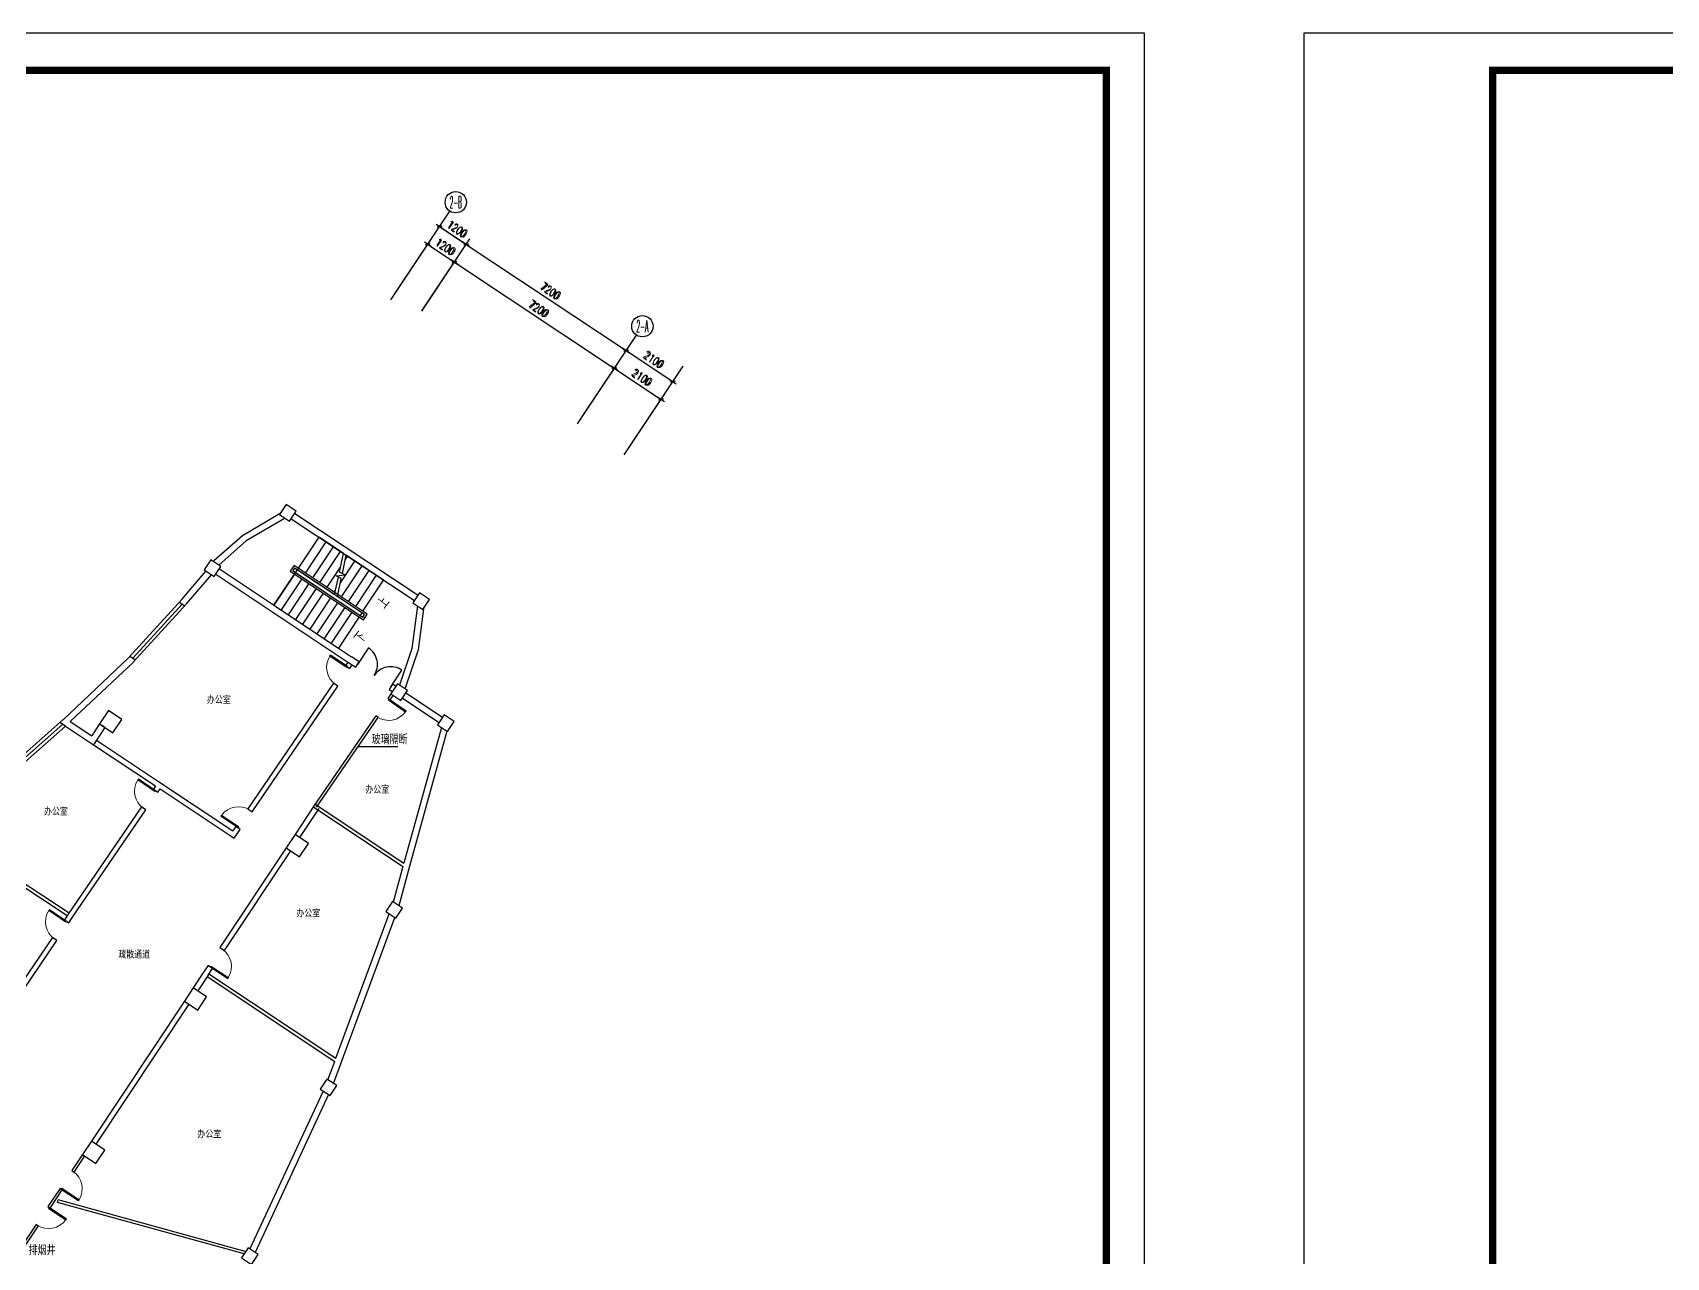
# Model space of a CAD drawing. Extents: x -149393 to 1177518, y -366685 to 296590.
# Drawn here: x 854306 to 915555, y 250683 to 296590 of the extents above; entities that cross this region are included whole.
import ezdxf
from ezdxf.enums import TextEntityAlignment as Align

# ---------------------------------------------------------------- set-up
doc = ezdxf.new("R2010")
doc.units = 0
doc.header["$LTSCALE"] = 1000
doc.header["$MEASUREMENT"] = 0
doc.layers.get('0').update_dxf_attribs({"linetype": 'CONTINUOUS'})
doc.layers.get('Defpoints').update_dxf_attribs({"linetype": 'CONTINUOUS'})
for name, color, linetype in [('AXIS', 3, 'CONTINUOUS'), ('COLUMN', 9, 'CONTINUOUS'), ('PUB_TITLE', 253, 'CONTINUOUS'), ('STAIR', 2, 'CONTINUOUS'), ('TEL_SYMB', 3, 'CONTINUOUS'), ('TEL_TEXT', 7, 'CONTINUOUS'), ('TH_TEXT', 7, 'CONTINUOUS'), ('WALL', 9, 'CONTINUOUS'), ('WALL-MOVE', 6, 'CONTINUOUS'), ('WINDOW', 4, 'CONTINUOUS')]:
    doc.layers.add(name, color=color, linetype=linetype)
doc.styles.add('_TCH_AXIS', font='COMPLEX', dxfattribs={"bigfont": 'GBCBIG'})
doc.styles.add('_TCH_DIM', font='SIMPLEX', dxfattribs={"bigfont": 'GBCBIG'})
doc.styles.add('_TCH_DIM_T3', font='SIMPLEX', dxfattribs={"width": 0.705882, "bigfont": 'GBCBIG'})
doc.styles.add('_TEL_DIM', font='', dxfattribs={"width": 0.8, "height": 3.5})
doc.styles.add('DIM_FONT', font='SIMPLEX.shx', dxfattribs={"width": 0.8})
doc.styles.get("Standard").update_dxf_attribs({"font": 'gbenor.shx', "bigfont": 'gbcbig.shx'})
doc.styles.get('_TEL_DIM').set_extended_font_data('SimSun')
doc.dimstyles.new('_TCH_ARCH&&100', dxfattribs={"dimtxt": 297.5, "dimasz": 100, "dimexe": 250, "dimexo": 300, "dimgap": 126.25, "dimtad": 1, "dimdec": 0, "dimzin": 0, "dimdsep": 46, "dimtxsty": '_TCH_DIM_T3', "dimblk": 'ARCHTICK', "dimcen": 0.09, "dimclrt": 7, "dimazin": 2, "dimtfac": 1, "dimtdec": 0, "dimtix": 1, "dimtmove": 2, "dimatfit": 3, "dimfxl": 1, "dimtolj": 1, "dimtzin": 0, "dimarcsym": 0})
doc.dimstyles.new('DIMN', dxfattribs={"dimtxt": 300, "dimasz": 1, "dimexe": 250, "dimexo": 300, "dimgap": 150, "dimtad": 1, "dimdec": 0, "dimdsep": 46, "dimtxsty": 'DIM_FONT', "dimblk": '_DIMX', "dimcen": 2.5, "dimclrt": 7, "dimadec": 0, "dimazin": 0, "dimtfac": 1, "dimtdec": 0, "dimtix": 1, "dimtmove": 2, "dimatfit": 3, "dimldrblk": '_DIMX', "dimfxl": 1, "dimtolj": 1, "dimarcsym": 0})

# ---------------------------------------------------------------- blocks, each defined once
blk = doc.blocks.new('_DIMX')
blk.add_line((-150, 0), (150, 0))
at = {"const_width": 50}
blk.add_lwpolyline([(-70, -70), (70, 70)], dxfattribs=at)
blk = doc.blocks.new('_ArchTick')
at = {"color": 0, "linetype": 'ByBlock', "const_width": 0.4}
blk.add_lwpolyline([(-0.5, -0.5), (0.5, 0.5)], dxfattribs=at)
blk = doc.blocks.new('*D523')
at = {"layer": 'AXIS', "color": 0, "lineweight": -2, "transparency": 16777216}
for p, q in [((874898, 282172), (876254, 284213)), ((876115, 284005), (877865, 282843)), ((876647, 281010), (878003, 283051))]:
    blk.add_line(p, q, dxfattribs=at)
at = {"layer": 'Defpoints', "color": 0, "transparency": 16777216}
for p in [(877865, 282843), (874732, 281923), (876481, 280760)]:
    blk.add_point(p, dxfattribs=at)
at = {"layer": 'AXIS', "color": 0, "lineweight": -2, "transparency": 16777216, "xscale": 100, "yscale": 100, "zscale": 100}
for p, rotation in [((876115, 284005), 146.4000000000005), ((877865, 282843), 326.4000000000005)]:
    blk.add_blockref('_ArchTick', p, dxfattribs=dict(at, rotation=rotation))
at = {"layer": 'AXIS', "color": 7, "transparency": 16777216, "insert": (877142, 283653), "char_height": 297.5, "attachment_point": 5, "rotation": 326.4, "style": '_TCH_DIM_T3'}
blk.add_mtext('\\A1;2100', dxfattribs=at)
blk = doc.blocks.new('*D524')
at = {"layer": 'AXIS', "color": 0, "lineweight": -2, "transparency": 16777216}
for p, q in [((874898, 282172), (876696, 284879)), ((876558, 284671), (878307, 283509)), ((876647, 281010), (878446, 283717))]:
    blk.add_line(p, q, dxfattribs=at)
at = {"layer": 'Defpoints', "color": 0, "transparency": 16777216}
for p in [(878307, 283509), (874732, 281923), (876481, 280760)]:
    blk.add_point(p, dxfattribs=at)
at = {"layer": 'AXIS', "color": 0, "lineweight": -2, "transparency": 16777216, "xscale": 100, "yscale": 100, "zscale": 100}
for p, rotation in [((876558, 284671), 146.4000000000023), ((878307, 283509), 326.4000000000023)]:
    blk.add_blockref('_ArchTick', p, dxfattribs=dict(at, rotation=rotation))
at = {"layer": 'AXIS', "color": 7, "transparency": 16777216, "insert": (877585, 284319), "char_height": 297.5, "attachment_point": 5, "rotation": 326.4, "style": '_TCH_DIM_T3'}
blk.add_mtext('\\A1;2100', dxfattribs=at)
blk = doc.blocks.new('*D525')
at = {"layer": 'AXIS', "color": 0, "lineweight": -2, "transparency": 16777216}
for p, q in [((868901, 286157), (870257, 288198)), ((870118, 287989), (876115, 284005)), ((874898, 282172), (876254, 284213))]:
    blk.add_line(p, q, dxfattribs=at)
at = {"layer": 'Defpoints', "color": 0, "transparency": 16777216}
for p in [(868735, 285907), (876115, 284005), (874732, 281923)]:
    blk.add_point(p, dxfattribs=at)
at = {"layer": 'AXIS', "color": 0, "lineweight": -2, "transparency": 16777216, "xscale": 100, "yscale": 100, "zscale": 100}
for p, rotation in [((870118, 287989), 146.3999999999997), ((876115, 284005), 326.3999999999997)]:
    blk.add_blockref('_ArchTick', p, dxfattribs=dict(at, rotation=rotation))
at = {"layer": 'AXIS', "color": 7, "transparency": 16777216, "insert": (873269, 286226), "char_height": 297.5, "attachment_point": 5, "rotation": 326.4, "style": '_TCH_DIM_T3'}
blk.add_mtext('\\A1;7200', dxfattribs=at)
blk = doc.blocks.new('*D526')
at = {"layer": 'AXIS', "color": 0, "lineweight": -2, "transparency": 16777216}
for p, q in [((868901, 286157), (870699, 288864)), ((870561, 288656), (876558, 284671)), ((874898, 282172), (876696, 284879))]:
    blk.add_line(p, q, dxfattribs=at)
at = {"layer": 'Defpoints', "color": 0, "transparency": 16777216}
for p in [(868735, 285907), (876558, 284671), (874732, 281923)]:
    blk.add_point(p, dxfattribs=at)
at = {"layer": 'AXIS', "color": 0, "lineweight": -2, "transparency": 16777216, "xscale": 100, "yscale": 100, "zscale": 100}
for p, rotation in [((870561, 288656), 146.3999999999997), ((876558, 284671), 326.3999999999997)]:
    blk.add_blockref('_ArchTick', p, dxfattribs=dict(at, rotation=rotation))
at = {"layer": 'AXIS', "color": 7, "transparency": 16777216, "insert": (873712, 286893), "char_height": 297.5, "attachment_point": 5, "rotation": 326.4, "style": '_TCH_DIM_T3'}
blk.add_mtext('\\A1;7200', dxfattribs=at)
blk = doc.blocks.new('*D527')
at = {"layer": 'AXIS', "color": 0, "lineweight": -2, "transparency": 16777216}
for p, q in [((867901, 286821), (869257, 288862)), ((869119, 288653), (870118, 287989)), ((868901, 286157), (870257, 288198))]:
    blk.add_line(p, q, dxfattribs=at)
at = {"layer": 'Defpoints', "color": 0, "transparency": 16777216}
for p in [(870118, 287989), (867735, 286571), (868735, 285907)]:
    blk.add_point(p, dxfattribs=at)
at = {"layer": 'AXIS', "color": 0, "lineweight": -2, "transparency": 16777216, "xscale": 100, "yscale": 100, "zscale": 100}
for p, rotation in [((869119, 288653), 146.4000000000012), ((870118, 287989), 326.4000000000012)]:
    blk.add_blockref('_ArchTick', p, dxfattribs=dict(at, rotation=rotation))
at = {"layer": 'AXIS', "color": 7, "transparency": 16777216, "insert": (869771, 288550), "char_height": 297.5, "attachment_point": 5, "rotation": 326.4, "style": '_TCH_DIM_T3'}
blk.add_mtext('\\A1;1200', dxfattribs=at)
blk = doc.blocks.new('*D528')
at = {"layer": 'AXIS', "color": 0, "lineweight": -2, "transparency": 16777216}
for p, q in [((867901, 286821), (869700, 289528)), ((869562, 289320), (870561, 288656)), ((868901, 286157), (870699, 288864))]:
    blk.add_line(p, q, dxfattribs=at)
at = {"layer": 'Defpoints', "color": 0, "transparency": 16777216}
for p in [(870561, 288656), (867735, 286571), (868735, 285907)]:
    blk.add_point(p, dxfattribs=at)
at = {"layer": 'AXIS', "color": 0, "lineweight": -2, "transparency": 16777216, "xscale": 100, "yscale": 100, "zscale": 100}
for p, rotation in [((869562, 289320), 146.4000000000012), ((870561, 288656), 326.4000000000012)]:
    blk.add_blockref('_ArchTick', p, dxfattribs=dict(at, rotation=rotation))
at = {"layer": 'AXIS', "color": 7, "transparency": 16777216, "insert": (870214, 289217), "char_height": 297.5, "attachment_point": 5, "rotation": 326.4, "style": '_TCH_DIM_T3'}
blk.add_mtext('\\A1;1200', dxfattribs=at)
blk = doc.blocks.new('_FZHK')
blk.add_lwpolyline([(-0.5, -0.5), (0.5, -0.5), (0.5, 0.5), (-0.5, 0.5)], close=True)
blk = doc.blocks.new('$DorLib2D$00000001')
for p, q in [((0.45, 0.975), (0.5, 0.975)), ((0.45, 0), (0.45, 0.975)), ((0.5, 0), (0.5, 0.975)), ((0.5, 0), (0.45, 0))]:
    blk.add_line(p, q)
at = {"lineweight": 13}
blk.add_arc((0.475, 0), 0.975, 91.46928, 180, dxfattribs=at)

msp = doc.modelspace()

# ---------------------------------------------------------------- linework, layer by layer
at = {"color": 59}
for p, q in [((858055.8, 273147.8), (859906.1, 275171.2)), ((859808.2, 275242), (860003.9, 275100.4)), ((860003.9, 275100.4), (860163.1, 275281.5)), ((857954, 273214.3), (858157.6, 273081.4)), ((855534.8, 270597.4), (855328, 270734.8)), ((853678.4, 269110.5), (855431.4, 270666.1))]:
    msp.add_line(p, q, dxfattribs=at)
msp.add_lwpolyline([(866504.3, 269826.9), (868000.5, 269826.9)])
at = {"layer": 'AXIS'}
for p, q in [((867735.4, 286571.1), (869949, 289902.8)), ((874731.9, 281922.6), (876945.5, 285254.3)), ((876481.1, 280760.5), (878694.6, 284092.2))]:
    msp.add_line(p, q, dxfattribs=at)
for centre in [(870170.3, 290236), (877166.9, 285587.5)]:
    msp.add_circle(centre, 400, dxfattribs=at)
at = {"layer": 'PUB_TITLE'}
for points in [[(777174.8, 296590.3), (895974.8, 296590.3), (895974.8, 212581.7), (777174.8, 212581.7)], [(901975.2, 296590.3), (1020775.2, 296590.3), (1020775.2, 212581.7), (901975.2, 212581.7)]]:
    msp.add_lwpolyline(points, close=True, dxfattribs=at)
at = {"layer": 'PUB_TITLE', "const_width": 270.7}
for points in [[(784246.3, 295176), (894560.6, 295176), (894560.6, 213996), (784246.3, 213996), (784246.3, 295176)], [(909046.7, 295176), (1019361, 295176), (1019361, 213996), (909046.7, 213996), (909046.7, 295176)]]:
    msp.add_lwpolyline(points, close=True, dxfattribs=at)
at = {"layer": 'STAIR', "color": 59}
for p, q in [((863349.1, 275128.9), (865042.4, 277677.6)), ((864268.5, 276512.8), (865042.4, 277677.6)), ((864537.3, 276334.2), (865311.2, 277499)), ((865956.6, 277070.2), (865042.4, 277677.6)), ((864806.1, 276155.6), (865580.1, 277320.4)), ((865074.9, 275977), (865848.9, 277141.8)), ((865807.6, 276371.5), (865956.6, 277070.2)), ((865917.8, 276315.2), (866063.7, 276999.1)), ((866026.9, 276826.6), (866117.7, 276963.2)), ((867461.7, 276070.2), (866063.7, 276999.1)), ((864123, 276293.7), (863349.1, 275128.9)), ((864104.2, 276621.9), (863958.7, 276402.9)), ((863958.7, 276402.9), (866706.6, 274577.2)), ((864124.3, 276522.5), (864058.1, 276422.9)), ((864058.1, 276422.9), (866686.5, 274676.6)), ((866852.1, 274796.2), (864104.2, 276621.9)), ((866752.7, 274776.2), (864124.3, 276522.5)), ((864162.7, 276353.5), (866582, 274746.1)), ((865626.9, 275524.2), (864228.8, 276453)), ((865343.8, 275798.4), (865846.9, 276555.6)), ((865688, 276225.5), (866006.4, 276270)), ((866006.4, 276270), (865807.6, 276371.5)), ((865843.7, 275967.6), (866386.5, 276784.6)), ((865881.4, 275441.2), (866655.3, 276606)), ((866150.2, 275262.6), (866924.1, 276427.4)), ((866419, 275084), (867192.9, 276248.8)), ((864391.8, 276115.1), (863617.9, 274950.3)), ((864660.6, 275936.5), (863886.7, 274771.7)), ((864929.4, 275757.9), (864155.5, 274593.1)), ((865612.6, 275619.8), (865663.7, 275696.7)), ((865626.9, 275524.2), (865767.8, 276184.7)), ((865878, 276128.5), (865688, 276225.5)), ((865733.9, 275453), (865878, 276128.5)), ((866687.8, 274905.4), (867461.7, 276070.2)), ((863349.1, 275128.9), (865768.4, 273521.5)), ((865198.2, 275579.3), (864424.3, 274414.5)), ((865467, 275400.8), (864693.1, 274235.9)), ((865735.9, 275222.2), (864961.9, 274057.3)), ((866004.7, 275043.6), (865230.7, 273878.7)), ((866648.1, 274845.7), (865733.9, 275453)), ((866273.5, 274865), (865499.6, 273700.1)), ((866542.3, 274686.4), (865768.4, 273521.5)), ((866648.1, 274845.7), (866582, 274746.1)), ((866686.5, 274676.6), (866752.7, 274776.2)), ((866706.6, 274577.2), (866852.1, 274796.2))]:
    msp.add_line(p, q, dxfattribs=at)
at = {"layer": 'TEL_SYMB', "color": 59, "elevation": 1793}
msp.add_lwpolyline([(866309.6, 274044.5, 0, 0, 0), (863158.5, 276138.1, 0, 0, 0), (864038.3, 277462.2, 0, 0, 0), (865412.2, 276549.4, 95.6, 0, 0), (865710.9, 276350.9, 0, 0, 0)], format="xyseb", dxfattribs=at)
at = {"layer": 'TEL_SYMB', "color": 59}
msp.add_lwpolyline([(867189.3, 275368.6, 0, 0, 0), (866278.4, 275973.9, 95.6, 0, 0), (865979.7, 276172.3, 0, 0, 0)], format="xyseb", dxfattribs=at)
at = {"layer": 'WALL', "color": 59}
for p, q in [((863586.2, 278564.2), (862171.5, 277734.8)), ((863772.6, 278395.3), (862312.7, 277539.4)), ((863998.3, 278371.3), (868621, 275300)), ((864131.1, 278571.2), (868753.9, 275499.9)), ((862171.5, 277734.8), (861096.9, 276788.7)), ((862312.7, 277539.4), (861279.6, 276629.9)), ((859895.7, 275337.5), (860804.2, 276405.5)), ((860078.5, 275182), (861005.5, 276271.8)), ((861172.6, 276286.8), (866123.8, 272997.2)), ((861305.4, 276486.7), (866256.6, 273197.1)), ((857897, 273152.1), (859898.5, 275340.7)), ((858074.1, 272990.1), (860075.6, 275178.8)), ((868730.6, 275101.2), (868518.7, 273509.2)), ((868958.6, 274994.8), (868753.5, 273454.6)), ((866549.1, 273002.8), (866256.6, 273197.1)), ((868518.7, 273509.2), (868055, 272128.3)), ((868753.5, 273454.6), (868270.9, 272017.2)), ((855443.2, 270837), (857903.2, 273158.4)), ((855716.5, 270764.8), (858067.9, 272983.8)), ((866123.8, 272997.2), (866416.2, 272802.9)), ((866416.2, 272802.9), (866549.1, 273002.8)), ((867798.4, 272172.7), (867665.6, 271972.8)), ((867665.6, 271972.8), (867794.4, 271887.3)), ((867927.2, 272087.2), (867798.4, 272172.7)), ((868169.2, 271638.3), (869543.5, 270725.2)), ((868302, 271838.2), (869676.3, 270925.1)), ((853198.7, 268845.2), (855445.9, 270839.5)), ((855716.5, 270764.8), (856518.6, 270231.9)), ((853358, 268665.7), (855534.8, 270597.4)), ((855534.8, 270597.4), (856585.5, 269899.3)), ((856817, 270680.5), (856518.6, 270231.9)), ((857016.9, 270547.6), (856585.5, 269899.3)), ((856817.4, 270680.3), (856817, 270680.5)), ((857016.9, 270547.6), (856916.9, 270614)), ((869629, 270542.3), (868220.6, 265457)), ((869839.3, 270402.6), (868424.6, 265294.3)), ((864898.5, 267664.2), (868220.6, 265457)), ((864832.1, 267564.3), (868186.9, 265335.4)), ((868186.9, 265335.4), (867817.7, 264001.9)), ((868424.6, 265294.3), (868028, 263862.2)), ((853631.5, 264800.9), (855603, 263491.1)), ((853697.9, 264900.9), (855670.5, 263590.3)), ((865673.5, 258144.9), (867676.7, 263555.3)), ((865866.5, 257974.8), (867882.1, 263418.9)), ((860848.3, 261206.7), (865630.7, 258029.3)), ((860914.7, 261306.7), (865673.5, 258144.9)), ((865375.6, 257340.3), (865630.7, 258029.3)), ((865581, 257203.8), (865866.5, 257974.8)), ((865200.8, 256916.2), (862444.3, 251003.8)), ((865403, 256781.9), (862646.5, 250869.5))]:
    msp.add_line(p, q, dxfattribs=at)
at = {"layer": 'WALL'}
for p, q in [((866122.6, 272998), (866034.4, 272868.4)), ((866034.4, 272868.4), (866199.7, 272755.8)), ((866199.7, 272755.8), (866289.2, 272887.3)), ((865584, 272207.2), (862375, 267495.8)), ((862540.3, 267383.2), (865749.3, 272094.6)), ((865749.3, 272094.6), (865584, 272207.2)), ((856696.2, 270065.9), (856585.5, 269899.3)), ((856585.5, 269899.3), (858914, 268352.3)), ((856696.2, 270065.9), (859024.7, 268518.9)), ((858914, 268352.3), (858830.7, 268230.1)), ((859024.7, 268518.9), (861810.9, 266667.7)), ((858830.7, 268230.1), (858996, 268117.5)), ((858996, 268117.5), (859080.6, 268241.6)), ((859080.6, 268241.6), (861864.9, 266391.7)), ((858380.4, 267568.9), (855636.7, 263540.7)), ((855802, 263428.1), (858545.7, 267456.3)), ((858545.7, 267456.3), (858380.4, 267568.9)), ((862375, 267495.8), (862540.3, 267383.2)), ((864865.3, 267614.3), (864145.9, 266531.5)), ((865031.9, 267503.6), (864312.5, 266420.8)), ((861924.7, 266834.6), (861810.9, 266667.7)), ((861864.9, 266391.7), (862090, 266722)), ((862090, 266722), (861924.7, 266834.6)), ((863813.9, 266031.7), (861328.6, 262291.1)), ((861495.2, 262180.4), (863980.5, 265921)), ((855636.7, 263540.7), (855494.2, 263331.5)), ((855659.5, 263218.9), (855802, 263428.1)), ((855494.2, 263331.5), (855659.5, 263218.9)), ((855043.9, 262670.3), (852396.6, 258783.6)), ((852638.6, 258783.6), (855209.2, 262557.7)), ((855209.2, 262557.7), (855043.9, 262670.3)), ((861328.6, 262291.1), (861495.2, 262180.4)), ((860885.9, 261624.8), (860714.9, 261367.4)), ((861052.5, 261514.1), (860885.9, 261624.8)), ((860714.9, 261367.4), (860327.5, 260784.3)), ((860881.5, 261256.7), (860494.1, 260673.6)), ((860881.5, 261256.7), (861052.5, 261514.1)), ((859995.5, 260284.6), (856509.1, 255037.2)), ((860162.1, 260173.9), (856675.7, 254926.5)), ((856177.1, 254537.4), (855775.2, 253932.5)), ((855858.4, 253877.1), (856260.4, 254482.1)), ((855775.2, 253932.5), (855858.4, 253877.1)), ((855332.4, 253266.1), (854880.3, 252585.7)), ((854963.6, 252530.3), (855415.7, 253210.8)), ((855415.7, 253210.8), (855332.4, 253266.1)), ((854880.3, 252585.7), (854963.6, 252530.3)), ((854437.6, 251919.3), (853672.8, 250768.1)), ((853792.8, 250768.1), (854520.9, 251864)), ((854520.9, 251864), (854437.6, 251919.3))]:
    msp.add_line(p, q, dxfattribs=at)
at = {"layer": 'WALL-MOVE', "color": 59}
for p, q in [((867736.3, 271799.8), (867624.6, 271637.1)), ((867624.6, 271637.1), (867707.1, 271580.5)), ((867707.1, 271580.5), (867818.7, 271743.3)), ((867172.1, 270977.4), (864865.3, 267614.3)), ((864947.8, 267557.7), (867254.6, 270920.8)), ((867254.6, 270920.8), (867172.1, 270977.4)), ((855238.6, 252735.2), (855265.1, 252831.6)), ((862232.7, 250811), (855238.6, 252735.2)), ((862275.1, 250903.1), (855265.1, 252831.6))]:
    msp.add_line(p, q, dxfattribs=at)
at = {"layer": 'WINDOW', "color": 59, "extrusion": (1.02e-16, -6.77687e-17, -1)}
msp.add_lwpolyline([(-867732, 272072.8), (-868147.1, 272697.5, -0.4142136), (-867107.3, 272487.8, -0.4142136), (-866897.7, 273527.6), (-866482.7, 272902.9)], format="xyb", dxfattribs=at)

# ---------------------------------------------------------------- block references
at = {"layer": 'COLUMN', "color": 59}
for p, xscale, yscale, zscale, rotation in [((863877.3, 278595.8), 449.9999999999738, 449.9999999999738, 449.9999999999738, 326.3999999999982), ((861051.6, 276511.2), 449.9999999999778, 449.9999999999778, 449.9999999999778, 326.3999999999973), ((868874.9, 275275.4), 449.9999999999858, 449.9999999999858, 449.9999999999858, 56.39999999999244), ((868048.2, 271862.7), 450.0000000000747, 450.0000000000747, 450.0000000000747, 326.4000000000055), ((857233.2, 270764.1), 599.999999999961, 599.999999999961, 599.999999999961, 326.3999999999987), ((869797.3, 270700.6), 449.9999999999638, 449.9999999999638, 449.9999999999638, 236.4000000000084), ((864229.8, 266115.6), 600.000000000062, 600.000000000062, 600.000000000062, 326.4000000000042), ((867859.6, 263703.9), 450.0000000000708, 450.0000000000708, 450.0000000000708, 326.4000000000063), ((860411.4, 260368.4), 599.999999999965, 599.999999999965, 599.999999999965, 326.3999999999982), ((865398.1, 257055.3), 449.9999999999738, 449.9999999999738, 449.9999999999738, 326.3999999999982), ((856593, 254621.3), 599.999999999973, 599.999999999973, 599.999999999973, 326.3999999999969), ((862449.2, 250730.4), 449.9999999999738, 449.9999999999738, 449.9999999999738, 326.3999999999982)]:
    msp.add_blockref('_FZHK', p, dxfattribs=dict(at, xscale=xscale, yscale=yscale, zscale=zscale, rotation=rotation))
at = {"layer": 'WINDOW', "color": 59}
for p, xscale, yscale, zscale, rotation in [((865891.8, 272481.5), -800, -800, -800, 235.7407427458712), ((867439.6, 271279), -800, 800, -800, 235.5533259761384), ((858688.2, 267843.2), -800, -800, -800, 235.7407427458713), ((862232.5, 267108.9), 800, -800, 800, 235.7407427458712), ((855351.7, 262944.6), -800, -800, -800, 235.7407427458709), ((861190.5, 261902.6), 800.0000000000001, 800.0000000000001, 800.0000000000001, 236.4000000000007), ((855595.4, 253571.6), 800, 800, 800, 236.4000000000009), ((854700.6, 252224.8), -800, 800, -800, 236.4000000000009)]:
    msp.add_blockref('$DorLib2D$00000001', p, dxfattribs=dict(at, xscale=xscale, yscale=yscale, zscale=zscale, rotation=rotation))

# ---------------------------------------------------------------- texts
at = {"layer": 'AXIS', "color": 7, "style": '_TCH_AXIS'}
for s, width, p, p2 in [('2-B', 0.333333, (869944.1, 290009.7), (870396.6, 290009.7)), ('2-A', 0.328125, (876940.6, 285361.2), (877393.1, 285361.2))]:
    msp.add_text(s, height=452.55, dxfattribs=dict(at, width=width)).set_placement(p, p2, align=Align.FIT)
at = {"layer": 'TEL_TEXT', "color": 59, "style": '_TCH_DIM'}
for s, p in [('上', (867496.9, 274964.1)), ('下', (866630.9, 273657.4, 1793))]:
    msp.add_text(s, height=403.5, rotation=51.755298, dxfattribs=at).set_placement(p)
at = {"layer": 'TEL_TEXT', "color": 59, "style": '_TEL_DIM', "width": 0.8}
for s, p in [('办公室', (860838.1, 271459.7)), ('办公室', (866779.1, 268097.7)), ('办公室', (854732.2, 267274.8)), ('办公室', (864191.6, 263457.6)), ('疏散通道', (857515.2, 261914.9)), ('办公室', (860482.1, 255181.1))]:
    msp.add_text(s, height=265.82, dxfattribs=at).set_placement(p)
at = {"layer": 'TEL_TEXT'}
msp.add_text('玻璃隔断', height=337.59, dxfattribs=at).set_placement((867016.1, 269918))
at = {"layer": 'TH_TEXT'}
msp.add_text('排烟井', height=337.59, dxfattribs=at).set_placement((854152, 250767.5))

# ---------------------------------------------------------------- dimensions: what is measured, and where the dimension line sits
at = {"layer": 'AXIS'}
for p1, p2, distance in [((867735.4, 286571.1), (868734.9, 285907), 3300), ((867735.4, 286571.1), (868734.9, 285907), 2500), ((868734.9, 285907), (874731.9, 281922.6), 3300), ((868734.9, 285907), (874731.9, 281922.6), 2500), ((874731.9, 281922.6), (876481.1, 280760.5), 3300), ((874731.9, 281922.6), (876481.1, 280760.5), 2500)]:
    msp.add_aligned_dim(p1=p1, p2=p2, distance=distance, dimstyle='DIMN', dxfattribs=at).render()
for p1, p2, distance, picture, middle in [((867735.4, 286571.1), (868734.9, 285907), 3300, '*D528', (870213.5, 289216.8)), ((867735.4, 286571.1), (868734.9, 285907), 2500, '*D527', (869770.8, 288550.4)), ((868734.9, 285907), (874731.9, 281922.6), 3300, '*D526', (873711.8, 286892.5)), ((868734.9, 285907), (874731.9, 281922.6), 2500, '*D525', (873269.1, 286226.2)), ((874731.9, 281922.6), (876481.1, 280760.5), 3300, '*D524', (877584.9, 284319.2)), ((874731.9, 281922.6), (876481.1, 280760.5), 2500, '*D523', (877142.2, 283652.9))]:
    dim = msp.add_aligned_dim(p1=p1, p2=p2, distance=distance, dimstyle='_TCH_ARCH&&100', dxfattribs=at)
    dim.commit()
    dim.dimension.update_dxf_attribs({"geometry": picture, "text_midpoint": middle})

doc.saveas('drawing.dxf')
